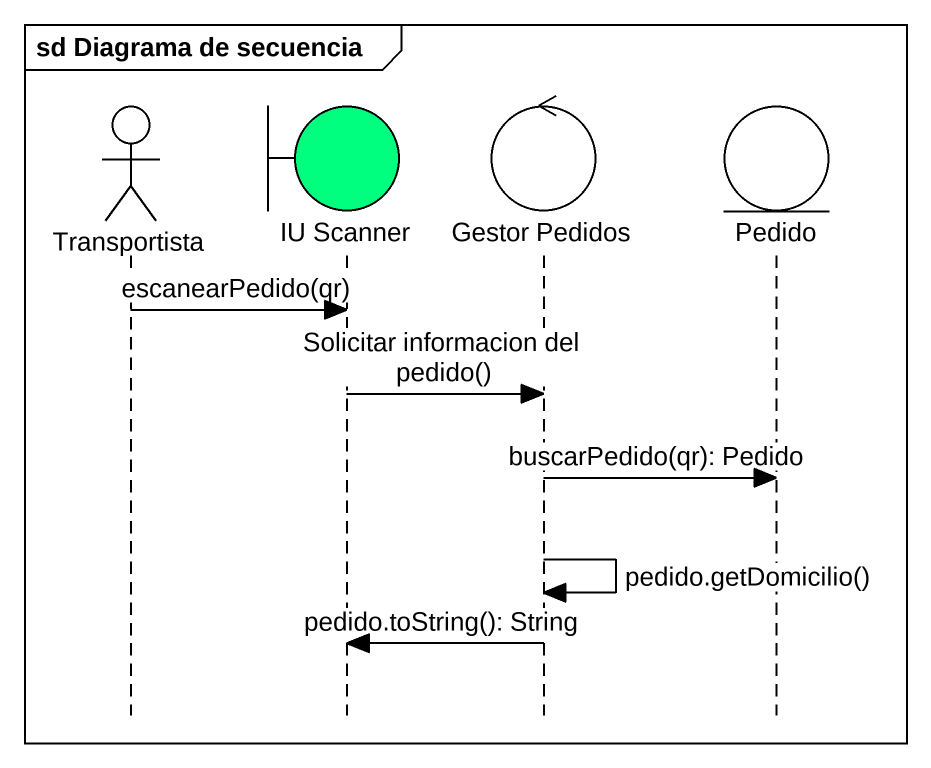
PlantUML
@startuml
mainframe sd Diagrama de secuencia
hide footbox
actor Transportista
boundary "IU Scanner" as IU_Scanner #00FF7F
control "Gestor Pedidos" as Gestor_Pedidos
entity Pedido

Transportista -> IU_Scanner : escanearPedido(qr)
IU_Scanner -> Gestor_Pedidos : Solicitar informacion del pedido()
Gestor_Pedidos -> Pedido : buscarPedido(qr): Pedido
Gestor_Pedidos -> Gestor_Pedidos : pedido.getDomicilio()
Gestor_Pedidos -> IU_Scanner : pedido.toString(): String
@enduml
